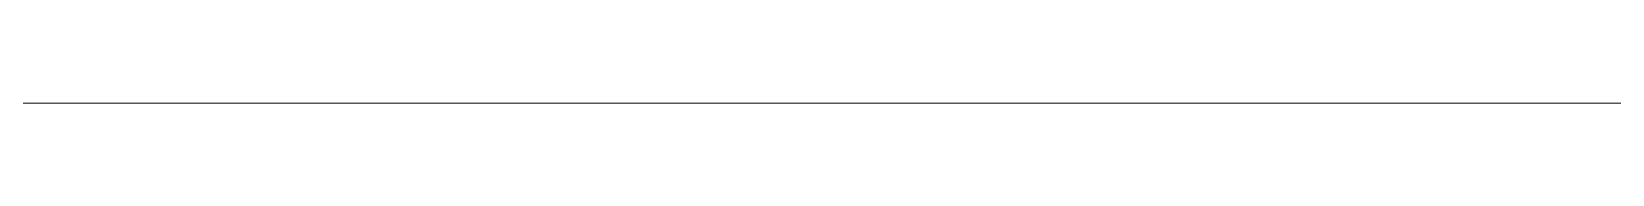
# Model space of a CAD drawing. Header units: millimetres. Extents: x -2143172 to 5255, y -610845 to 279739.
# Drawn here: x -1102854.22945 to -1102854.19478, y -574892.73691 to -574892.73691 of the extents above; entities that cross this region are included whole.
import ezdxf

# ---------------------------------------------------------------- set-up
doc = ezdxf.new("R2010")
doc.units = ezdxf.units.MM
doc.header["$LTSCALE"] = 30
doc.layers.add('LOADING', color=163, linetype='Continuous', lineweight=5)
doc.layers.add('TME-NON MEDICAL FURNITURE', color=242, linetype='Continuous')

# ---------------------------------------------------------------- blocks, each defined once
blk = doc.blocks.new('GF21008-P')
at = {"layer": 'LOADING'}
for p, q in [((-0.770878612, 0), (0.790621645, 0)), ((0.721657538, 0), (0.721657538, 0)), ((0.721657538, 0), (0.721657538, 0)), ((0.721657538, 0), (0.721657538, 0)), ((0.721657538, 0), (0.721657538, 0)), ((0.721657538, 0), (0.721657538, 0)), ((0.721657538, 0), (0.721657538, 0)), ((0.721657538, 0), (0.721657538, 0)), ((0.721657538, 0), (0.721657538, 0)), ((0.721657538, 0), (0.721657538, 0)), ((0.721657538, 0), (0.721657538, 0)), ((0.721657538, 0), (0.721657538, 0)), ((0.721657538, 0), (0.721657538, 0)), ((0.721657538, 0), (0.721657538, 0)), ((0.721657538, 0), (0.721657538, 0)), ((0.721657538, 0), (0.721657538, 0)), ((0.721657538, 0), (0.721657538, 0)), ((0.721657538, 0), (0.721657538, 0)), ((0.721657538, 0), (0.721657538, 0)), ((0.721657538, 0), (0.721657538, 0)), ((0.721657538, 0), (0.721657538, 0)), ((0.721657538, 0), (0.721657538, 0)), ((0.721657538, 0), (0.721657538, 0)), ((0.721657538, 0), (0.721657538, 0)), ((0.721657538, 0), (0.721657538, 0)), ((0.721657538, 0), (0.721657538, 0)), ((0.721657538, 0), (0.721657538, 0)), ((0.721657538, 0), (0.721657538, 0)), ((0.721657538, 0), (0.721657538, 0)), ((0.721657538, 0), (0.721657538, 0)), ((0.721657538, 0), (0.721657538, 0)), ((0.721657538, 0), (0.721657538, 0)), ((0.721657538, 0), (0.721657538, 0)), ((0.721657538, 0), (0.721657538, 0)), ((0.721657538, 0), (0.721657538, 0)), ((0.721657538, 0), (0.721657538, 0)), ((0.721657538, 0), (0.721657538, 0)), ((0.721657538, 0), (0.721657538, 0)), ((0.721657538, 0), (0.721657538, 0)), ((0.721657538, 0), (0.721657538, 0)), ((0.721657538, 0), (0.721657538, 0)), ((0.721657538, 0), (0.721657538, 0)), ((0.721657538, 0), (0.721657538, 0)), ((0.721657538, 0), (0.721657538, 0)), ((0.721657538, 0), (0.721657538, 0)), ((0.721657538, 0), (0.721657538, 0)), ((0.721657538, 0), (0.721657538, 0)), ((0.721657538, 0), (0.721657538, 0)), ((0.721657538, 0), (0.721657538, 0)), ((0.721657538, 0), (0.721657538, 0)), ((0.721657538, 0), (0.721657538, 0)), ((0.721657538, 0), (0.721657538, 0)), ((0.721657538, 0), (0.721657538, 0)), ((0.721657538, 0), (0.721657538, 0)), ((0.721657538, 0), (0.721657538, 0)), ((0.721657538, 0), (0.721657538, 0)), ((0.721657538, 0), (0.721657538, 0)), ((0.721657538, 0), (0.721657538, 0)), ((0.721657538, 0), (0.721657538, 0)), ((0.721657538, 0), (0.721657538, 0)), ((0.721657538, 0), (0.721657538, 0)), ((0.721657538, 0), (0.721657538, 0)), ((0.721657538, 0), (0.721657538, 0)), ((0.721657538, 0), (0.721657538, 0)), ((0.721657538, 0), (0.721657538, 0)), ((0.721657538, 0), (0.721657538, 0)), ((0.721657538, 0), (0.721657538, 0)), ((0.721657538, 0), (0.721657538, 0)), ((0.721657538, 0), (0.721657538, 0)), ((0.721657538, 0), (0.721657538, 0)), ((0.721657538, 0), (0.721657538, 0)), ((0.721657538, 0), (0.721657538, 0)), ((0.721657538, 0), (0.721657538, 0)), ((0.721657538, 0), (0.721657538, 0)), ((0.721657538, 0), (0.721657538, 0)), ((0.721657538, 0), (0.721657538, 0)), ((0.721657538, 0), (0.721657538, 0)), ((0.721657538, 0), (0.721657538, 0)), ((0.721657538, 0), (0.721657538, 0)), ((0.721657538, 0), (0.721657538, 0)), ((0.721657538, 0), (0.721657538, 0)), ((0.721657538, 0), (0.721657538, 0)), ((0.721657538, 0), (0.721657538, 0)), ((0.721657538, 0), (0.721657538, 0)), ((0.721657538, 0), (0.721657538, 0)), ((0.721657538, 0), (0.721657538, 0)), ((0.721657538, 0), (0.721657538, 0)), ((0.721657538, 0), (0.721657538, 0)), ((0.721657538, 0), (0.721657538, 0)), ((0.721657538, 0), (0.721657538, 0)), ((0.721657538, 0), (0.721657538, 0)), ((0.721657538, 0), (0.721657538, 0)), ((0.721657538, 0), (0.721657538, 0)), ((0.721657538, 0), (0.721657538, 0)), ((0.721657538, 0), (0.721657538, 0)), ((0.721657538, 0), (0.721657538, 0)), ((0.721657538, 0), (0.721657538, 0)), ((0.721657538, 0), (0.721657538, 0)), ((0.721657538, 0), (0.721657538, 0)), ((0.721657538, 0), (0.721657538, 0)), ((0.721657538, 0), (0.721657538, 0)), ((0.721657538, 0), (0.721657538, 0)), ((0.721657538, 0), (0.721657538, 0)), ((0.721657538, 0), (0.721657538, 0)), ((0.721657538, 0), (0.721657538, 0)), ((0.721657538, 0), (0.721657538, 0)), ((0.721657538, 0), (0.721657538, 0)), ((0.721657538, 0), (0.721657538, 0)), ((0.721657538, 0), (0.721657538, 0)), ((0.721657538, 0), (0.721657538, 0)), ((0.721657538, 0), (0.721657538, 0)), ((0.721657538, 0), (0.721657538, 0)), ((0.721657538, 0), (0.721657538, 0)), ((0.721657538, 0), (0.721657538, 0)), ((0.721657538, 0), (0.721657538, 0)), ((0.721657538, 0), (0.721657538, 0)), ((0.721657538, 0), (0.721657538, 0)), ((0.721657538, 0), (0.721657538, 0)), ((0.721657538, 0), (0.721657538, 0)), ((0.721657538, 0), (0.721657538, 0)), ((0.721657538, 0), (0.721657538, 0)), ((0.721657538, 0), (0.721657538, 0)), ((0.721657538, 0), (0.721657538, 0)), ((0.721657538, 0), (0.721657538, 0)), ((0.721657538, 0), (0.721657538, 0)), ((0.721657538, 0), (0.721657538, 0)), ((0.721657538, 0), (0.721657538, 0)), ((0.721657538, 0), (0.721657538, 0)), ((0.721657538, 0), (0.721657538, 0)), ((0.721657538, 0), (0.721657538, 0)), ((0.721657538, 0), (0.721657538, 0)), ((0.721657538, 0), (0.721657538, 0)), ((0.721657538, 0), (0.721657538, 0)), ((0.721657538, 0), (0.721657538, 0)), ((0.721657538, 0), (0.721657538, 0)), ((0.721657538, 0), (0.721657538, 0)), ((0.721657538, 0), (0.721657538, 0)), ((0.721657538, 0), (0.721657538, 0)), ((0.721657538, 0), (0.721657538, 0)), ((0.721657538, 0), (0.721657538, 0)), ((0.721657538, 0), (0.721657538, 0)), ((0.721657538, 0), (0.721657538, 0)), ((0.721657538, 0), (0.721657538, 0)), ((0.721657538, 0), (0.721657538, 0)), ((0.721657538, 0), (0.721657538, 0)), ((0.721657538, 0), (0.721657538, 0)), ((0.721657538, 0), (0.721657538, 0)), ((0.721657538, 0), (0.721657538, 0)), ((0.721657538, 0), (0.721657538, 0)), ((0.721657538, 0), (0.721657538, 0)), ((0.721657538, 0), (0.721657538, 0)), ((0.721657538, 0), (0.721657538, 0)), ((0.721657538, 0), (0.721657538, 0)), ((0.721657538, 0), (0.721657538, 0)), ((0.721657538, 0), (0.721657538, 0)), ((0.721657538, 0), (0.721657538, 0)), ((0.721657538, 0), (0.721657538, 0)), ((0.721657538, 0), (0.721657538, 0)), ((0.721657538, 0), (0.721657538, 0)), ((0.721657538, 0), (0.721657538, 0)), ((0.721657538, 0), (0.721657538, 0)), ((0.721657538, 0), (0.721657538, 0)), ((0.721657538, 0), (0.721657538, 0)), ((0.721657538, 0), (0.721657538, 0)), ((0.721657538, 0), (0.721657538, 0)), ((0.721657538, 0), (0.721657538, 0)), ((0.721657538, 0), (0.721657538, 0)), ((0.721657538, 0), (0.721657538, 0)), ((0.721657538, 0), (0.721657538, 0)), ((0.721657538, 0), (0.721657538, 0)), ((0.721657538, 0), (0.721657538, 0)), ((0.721657538, 0), (0.721657538, 0)), ((0.721657538, 0), (0.721657538, 0)), ((0.721657538, 0), (0.721657538, 0)), ((0.721657538, 0), (0.721657538, 0)), ((0.721657538, 0), (0.721657538, 0)), ((0.721657538, 0), (0.721657538, 0)), ((0.721657538, 0), (0.721657538, 0)), ((0.721657538, 0), (0.721657538, 0)), ((0.721657538, 0), (0.721657538, 0)), ((0.721657538, 0), (0.721657538, 0)), ((0.721657538, 0), (0.721657538, 0)), ((0.721657538, 0), (0.721657538, 0)), ((0.721657538, 0), (0.721657538, 0)), ((0.721657538, 0), (0.721657538, 0)), ((0.721657538, 0), (0.721657538, 0)), ((0.721657538, 0), (0.721657538, 0)), ((0.721657538, 0), (0.721657538, 0)), ((0.721657538, 0), (0.721657538, 0)), ((0.721657538, 0), (0.721657538, 0)), ((0.721657538, 0), (0.721657538, 0)), ((0.721657538, 0), (0.721657538, 0)), ((0.721657538, 0), (0.721657538, 0)), ((0.721657538, 0), (0.721657538, 0)), ((0.721657538, 0), (0.721657538, 0)), ((0.721657538, 0), (0.721657538, 0)), ((0.721657538, 0), (0.721657538, 0)), ((0.721657538, 0), (0.721657538, 0)), ((0.721657538, 0), (0.721657538, 0)), ((0.721657538, 0), (0.721657538, 0)), ((0.721657538, 0), (0.721657538, 0)), ((0.721657538, 0), (0.721657538, 0)), ((0.721657538, 0), (0.721657538, 0)), ((0.721657538, 0), (0.721657538, 0)), ((0.721657538, 0), (0.721657538, 0)), ((0.721657538, 0), (0.721657538, 0)), ((0.721657538, 0), (0.721657538, 0)), ((0.721657538, 0), (0.721657538, 0)), ((0.721657538, 0), (0.721657538, 0)), ((0.721657538, 0), (0.721657538, 0)), ((0.721657538, 0), (0.721657538, 0)), ((0.721657538, 0), (0.721657538, 0)), ((0.721657538, 0), (0.721657538, 0)), ((0.721657538, 0), (0.721657538, 0)), ((0.721657538, 0), (0.721657538, 0)), ((0.721657538, 0), (0.721657538, 0)), ((0.721657538, 0), (0.721657538, 0)), ((0.721657538, 0), (0.721657538, 0)), ((0.721657538, 0), (0.721657538, 0)), ((0.721657538, 0), (0.721657538, 0)), ((0.721657538, 0), (0.721657538, 0)), ((0.721657538, 0), (0.721657538, 0)), ((0.721657538, 0), (0.721657538, 0)), ((0.721657538, 0), (0.721657538, 0)), ((0.721657538, 0), (0.721657538, 0)), ((0.721657538, 0), (0.721657538, 0)), ((0.721657538, 0), (0.721657538, 0)), ((0.721657538, 0), (0.721657538, 0)), ((0.721657538, 0), (0.721657538, 0)), ((0.721657538, 0), (0.721657538, 0)), ((0.721657538, 0), (0.721657538, 0)), ((0.721657538, 0), (0.721657538, 0)), ((0.721657538, 0), (0.721657538, 0)), ((0.721657538, 0), (0.721657538, 0)), ((0.721657538, 0), (0.721657538, 0)), ((0.721657538, 0), (0.721657538, 0)), ((0.721657538, 0), (0.721657538, 0)), ((0.721657538, 0), (0.721657538, 0)), ((0.721657538, 0), (0.721657538, 0)), ((0.721657538, 0), (0.721657538, 0)), ((0.721657538, 0), (0.721657538, 0)), ((0.721657538, 0), (0.721657538, 0)), ((0.721657538, 0), (0.721657538, 0)), ((0.721657538, 0), (0.721657538, 0)), ((0.721657538, 0), (0.721657538, 0)), ((0.721657538, 0), (0.721657538, 0)), ((0.721657538, 0), (0.721657538, 0)), ((0.721657538, 0), (0.721657538, 0)), ((0.721657538, 0), (0.721657538, 0)), ((0.721657538, 0), (0.721657538, 0)), ((0.721657538, 0), (0.721657538, 0)), ((0.721657538, 0), (0.721657538, 0)), ((0.721657538, 0), (0.721657538, 0)), ((0.721657538, 0), (0.721657538, 0)), ((0.721657538, 0), (0.721657538, 0)), ((0.721657538, 0), (0.721657538, 0)), ((0.721657538, 0), (0.721657538, 0)), ((0.721657538, 0), (0.721657538, 0)), ((0.721657538, 0), (0.721657538, 0)), ((0.721657538, 0), (0.721657538, 0)), ((0.721657538, 0), (0.721657538, 0)), ((0.721657538, 0), (0.721657538, 0)), ((0.721657538, 0), (0.721657538, 0)), ((0.721657538, 0), (0.721657538, 0)), ((0.721657538, 0), (0.721657538, 0)), ((0.721657538, 0), (0.721657538, 0)), ((0.721657538, 0), (0.721657538, 0)), ((0.721657538, 0), (0.721657538, 0)), ((0.721657538, 0), (0.721657538, 0)), ((0.721657538, 0), (0.721657538, 0)), ((0.721657538, 0), (0.721657538, 0)), ((0.721657538, 0), (0.721657538, 0)), ((0.721657538, 0), (0.721657538, 0)), ((0.721657538, 0), (0.721657538, 0)), ((0.721657538, 0), (0.721657538, 0)), ((0.721657538, 0), (0.721657538, 0)), ((0.721657538, 0), (0.721657538, 0)), ((0.721657538, 0), (0.721657538, 0)), ((0.721657538, 0), (0.721657538, 0)), ((0.721657538, 0), (0.721657538, 0)), ((0.721657538, 0), (0.721657538, 0)), ((0.721657538, 0), (0.721657538, 0)), ((0.721657538, 0), (0.721657538, 0)), ((0.721657538, 0), (0.721657538, 0)), ((0.721657538, 0), (0.721657538, 0)), ((0.721657538, 0), (0.721657538, 0)), ((0.721657538, 0), (0.721657538, 0)), ((0.721657538, 0), (0.721657538, 0)), ((0.721657538, 0), (0.721657538, 0)), ((0.721657538, 0), (0.721657538, 0)), ((0.721657538, 0), (0.721657538, 0)), ((0.721657538, 0), (0.721657538, 0)), ((0.721657538, 0), (0.721657538, 0)), ((0.721657538, 0), (0.721657538, 0)), ((0.721657538, 0), (0.721657538, 0)), ((0.721657538, 0), (0.721657538, 0)), ((0.721657538, 0), (0.721657538, 0)), ((0.721657538, 0), (0.721657538, 0)), ((0.721657538, 0), (0.721657538, 0)), ((0.721657538, 0), (0.721657538, 0)), ((0.721657538, 0), (0.721657538, 0)), ((0.721657538, 0), (0.721657538, 0)), ((0.721657538, 0), (0.721657538, 0)), ((0.721657538, 0), (0.721657538, 0)), ((0.721657538, 0), (0.721657538, 0)), ((0.721657538, 0), (0.721657538, 0)), ((0.721657538, 0), (0.721657538, 0)), ((0.721657538, 0), (0.721657538, 0)), ((0.721657538, 0), (0.721657538, 0)), ((0.721657538, 0), (0.721657538, 0)), ((0.721657538, 0), (0.721657538, 0)), ((0.721657538, 0), (0.721657538, 0)), ((0.721657538, 0), (0.721657538, 0)), ((0.721657538, 0), (0.721657538, 0)), ((0.721657538, 0), (0.721657538, 0)), ((0.721657538, 0), (0.721657538, 0)), ((0.721657538, 0), (0.721657538, 0)), ((0.721657538, 0), (0.721657538, 0)), ((0.721657538, 0), (0.721657538, 0)), ((0.721657538, 0), (0.721657538, 0)), ((0.721657538, 0), (0.721657538, 0)), ((0.721657538, 0), (0.721657538, 0)), ((0.721657538, 0), (0.721657538, 0)), ((0.721657538, 0), (0.721657538, 0)), ((0.721657538, 0), (0.721657538, 0)), ((0.721657538, 0), (0.721657538, 0)), ((0.721657538, 0), (0.721657538, 0)), ((0.721657538, 0), (0.721657538, 0)), ((0.721657538, 0), (0.721657538, 0)), ((0.721657538, 0), (0.721657538, 0)), ((0.721657538, 0), (0.721657538, 0)), ((0.721657538, 0), (0.721657538, 0)), ((0.721657538, 0), (0.721657538, 0)), ((0.721657538, 0), (0.721657538, 0)), ((0.721657538, 0), (0.721657538, 0)), ((0.721657538, 0), (0.721657538, 0)), ((0.721657538, 0), (0.721657538, 0)), ((0.721657538, 0), (0.721657538, 0)), ((0.721657538, 0), (0.721657538, 0)), ((0.721657538, 0), (0.721657538, 0)), ((0.721657538, 0), (0.721657538, 0)), ((0.721657538, 0), (0.721657538, 0)), ((0.721657538, 0), (0.721657538, 0)), ((0.721657538, 0), (0.721657538, 0)), ((0.721657538, 0), (0.721657538, 0)), ((0.721657538, 0), (0.721657538, 0)), ((0.721657538, 0), (0.721657538, 0)), ((0.721657538, 0), (0.721657538, 0)), ((0.721657538, 0), (0.721657538, 0)), ((0.721657538, 0), (0.721657538, 0)), ((0.721657538, 0), (0.721657538, 0)), ((0.721657538, 0), (0.721657538, 0)), ((0.721657538, 0), (0.721657538, 0)), ((0.721657538, 0), (0.721657538, 0)), ((0.721657538, 0), (0.721657538, 0)), ((0.721657538, 0), (0.721657538, 0)), ((0.721657538, 0), (0.721657538, 0)), ((0.721657538, 0), (0.721657538, 0)), ((0.721657538, 0), (0.721657538, 0)), ((0.721657538, 0), (0.721657538, 0)), ((0.721657538, 0), (0.721657538, 0)), ((0.721657538, 0), (0.721657538, 0)), ((0.721657538, 0), (0.721657538, 0)), ((0.721657538, 0), (0.721657538, 0)), ((0.721657538, 0), (0.721657538, 0)), ((0.721657538, 0), (0.721657538, 0)), ((0.721657538, 0), (0.721657538, 0)), ((0.721657538, 0), (0.721657538, 0)), ((0.721657538, 0), (0.721657538, 0)), ((0.721657538, 0), (0.721657538, 0)), ((0.721657538, 0), (0.721657538, 0)), ((0.721657538, 0), (0.721657538, 0)), ((0.721657538, 0), (0.721657538, 0)), ((0.721657538, 0), (0.721657538, 0)), ((0.721657538, 0), (0.721657538, 0)), ((0.721657538, 0), (0.721657538, 0)), ((0.721657538, 0), (0.721657538, 0)), ((0.721657538, 0), (0.721657538, 0)), ((0.721657538, 0), (0.721657538, 0)), ((0.721657538, 0), (0.721657538, 0)), ((0.721657538, 0), (0.721657538, 0)), ((0.721657538, 0), (0.721657538, 0)), ((0.721657538, 0), (0.721657538, 0)), ((0.721657538, 0), (0.721657538, 0)), ((0.721657538, 0), (0.721657538, 0)), ((0.721657538, 0), (0.721657538, 0)), ((0.721657538, 0), (0.721657538, 0)), ((0.721657538, 0), (0.721657538, 0)), ((0.721657538, 0), (0.721657538, 0)), ((0.721657538, 0), (0.721657538, 0)), ((0.721657538, 0), (0.721657538, 0)), ((0.721657538, 0), (0.721657538, 0)), ((0.721657538, 0), (0.721657538, 0)), ((0.721657538, 0), (0.721657538, 0)), ((0.721657538, 0), (0.721657538, 0)), ((0.721657538, 0), (0.721657538, 0)), ((0.721657538, 0), (0.721657538, 0)), ((0.721657538, 0), (0.721657538, 0)), ((0.721657538, 0), (0.721657538, 0)), ((0.721657538, 0), (0.721657538, 0)), ((0.721657538, 0), (0.721657538, 0)), ((0.721657538, 0), (0.721657538, 0)), ((0.721657538, 0), (0.721657538, 0)), ((0.721657538, 0), (0.721657538, 0)), ((0.721657538, 0), (0.721657538, 0)), ((0.721657538, 0), (0.721657538, 0)), ((0.721657538, 0), (0.721657538, 0)), ((0.721657538, 0), (0.721657538, 0)), ((0.721657538, 0), (0.721657538, 0)), ((0.721657538, 0), (0.721657538, 0)), ((0.721657538, 0), (0.721657538, 0)), ((0.721657538, 0), (0.721657538, 0)), ((0.721657538, 0), (0.721657538, 0)), ((0.721657538, 0), (0.721657538, 0)), ((0.721657538, 0), (0.721657538, 0)), ((0.721657538, 0), (0.721657538, 0)), ((0.721657538, 0), (0.721657538, 0)), ((0.721657538, 0), (0.721657538, 0)), ((0.721657538, 0), (0.721657538, 0)), ((0.721657538, 0), (0.721657538, 0)), ((0.721657538, 0), (0.721657538, 0)), ((0.721657538, 0), (0.721657538, 0)), ((0.721657538, 0), (0.721657538, 0)), ((0.721657538, 0), (0.721657538, 0)), ((0.721657538, 0), (0.721657538, 0)), ((0.721657538, 0), (0.721657538, 0)), ((0.721657538, 0), (0.721657538, 0)), ((0.721657538, 0), (0.721657538, 0)), ((0.721657538, 0), (0.721657538, 0)), ((0.721657538, 0), (0.721657538, 0)), ((0.721657538, 0), (0.721657538, 0)), ((0.721657538, 0), (0.721657538, 0)), ((0.721657538, 0), (0.721657538, 0)), ((0.721657538, 0), (0.721657538, 0)), ((0.721657538, 0), (0.721657538, 0)), ((0.721657538, 0), (0.721657538, 0)), ((0.721657538, 0), (0.721657538, 0)), ((0.721657538, 0), (0.721657538, 0)), ((0.721657538, 0), (0.721657538, 0)), ((0.721657538, 0), (0.721657538, 0)), ((0.721657538, 0), (0.721657538, 0)), ((0.721657538, 0), (0.721657538, 0)), ((0.721657538, 0), (0.721657538, 0)), ((0.721657538, 0), (0.721657538, 0)), ((0.721657538, 0), (0.721657538, 0)), ((0.721657538, 0), (0.721657538, 0)), ((0.721657538, 0), (0.721657538, 0)), ((0.721657538, 0), (0.721657538, 0)), ((0.721657538, 0), (0.721657538, 0)), ((0.721657538, 0), (0.721657538, 0)), ((0.721657538, 0), (0.721657538, 0)), ((0.721657538, 0), (0.721657538, 0)), ((0.721657538, 0), (0.721657538, 0)), ((0.721657538, 0), (0.721657538, 0)), ((0.721657538, 0), (0.721657538, 0)), ((0.721657538, 0), (0.721657538, 0)), ((0.721657538, 0), (0.721657538, 0)), ((0.721657538, 0), (0.721657538, 0)), ((0.721657538, 0), (0.721657538, 0)), ((0.721657538, 0), (0.721657538, 0)), ((0.721657538, 0), (0.721657538, 0)), ((0.721657538, 0), (0.721657538, 0)), ((0.721657538, 0), (0.721657538, 0)), ((0.721657538, 0), (0.721657538, 0)), ((0.721657538, 0), (0.721657538, 0)), ((0.721657538, 0), (0.721657538, 0)), ((0.721657538, 0), (0.721657538, 0)), ((0.721657538, 0), (0.721657538, 0)), ((0.721657538, 0), (0.721657538, 0)), ((0.721657538, 0), (0.721657538, 0)), ((0.721657538, 0), (0.721657538, 0)), ((0.721657538, 0), (0.721657538, 0)), ((0.721657538, 0), (0.721657538, 0)), ((0.721657538, 0), (0.721657538, 0)), ((0.721657538, 0), (0.721657538, 0)), ((0.721657538, 0), (0.721657538, 0)), ((0.721657538, 0), (0.721657538, 0)), ((0.721657538, 0), (0.721657538, 0)), ((0.721657538, 0), (0.721657538, 0)), ((0.721657538, 0), (0.721657538, 0)), ((0.721657538, 0), (0.721657538, 0)), ((0.721657538, 0), (0.721657538, 0)), ((0.721657538, 0), (0.721657538, 0)), ((0.721657538, 0), (0.721657538, 0)), ((0.721657538, 0), (0.721657538, 0)), ((0.721657538, 0), (0.721657538, 0)), ((0.721657538, 0), (0.721657538, 0)), ((0.721657538, 0), (0.721657538, 0)), ((0.721657538, 0), (0.721657538, 0)), ((0.721657538, 0), (0.721657538, 0)), ((0.721657538, 0), (0.721657538, 0)), ((0.721657538, 0), (0.721657538, 0)), ((0.721657538, 0), (0.721657538, 0)), ((0.721657538, 0), (0.721657538, 0)), ((0.721657538, 0), (0.721657538, 0)), ((0.721657538, 0), (0.721657538, 0)), ((0.721657538, 0), (0.721657538, 0)), ((0.721657538, 0), (0.721657538, 0)), ((0.721657538, 0), (0.721657538, 0)), ((0.721657538, 0), (0.721657538, 0)), ((0.721657538, 0), (0.721657538, 0)), ((0.721657538, 0), (0.721657538, 0)), ((0.721657538, 0), (0.721657538, 0)), ((0.721657538, 0), (0.721657538, 0)), ((0.721657538, 0), (0.721657538, 0)), ((0.721657538, 0), (0.721657538, 0)), ((0.721657538, 0), (0.721657538, 0)), ((0.721657538, 0), (0.721657538, 0)), ((0.721657538, 0), (0.721657538, 0)), ((0.721657538, 0), (0.721657538, 0)), ((0.721657538, 0), (0.721657538, 0)), ((0.721657538, 0), (0.721657538, 0)), ((0.721657538, 0), (0.721657538, 0)), ((0.721657538, 0), (0.721657538, 0)), ((0.721657538, 0), (0.721657538, 0)), ((0.721657538, 0), (0.721657538, 0)), ((0.721657538, 0), (0.721657538, 0)), ((0.721657538, 0), (0.721657538, 0)), ((0.721657538, 0), (0.721657538, 0)), ((0.721657538, 0), (0.721657538, 0)), ((0.721657538, 0), (0.721657538, 0)), ((0.721657538, 0), (0.721657538, 0)), ((0.721657538, 0), (0.721657538, 0)), ((0.721657538, 0), (0.721657538, 0)), ((0.721657538, 0), (0.721657538, 0)), ((0.721657538, 0), (0.721657538, 0)), ((0.721657538, 0), (0.721657538, 0)), ((0.721657538, 0), (0.721657538, 0)), ((0.721657538, 0), (0.721657538, 0)), ((0.721657538, 0), (0.721657538, 0)), ((0.721657538, 0), (0.721657538, 0)), ((0.721657538, 0), (0.721657538, 0)), ((0.721657538, 0), (0.721657538, 0)), ((0.721657538, 0), (0.721657538, 0)), ((0.721657538, 0), (0.721657538, 0)), ((0.721657538, 0), (0.721657538, 0)), ((0.721657538, 0), (0.721657538, 0)), ((0.721657538, 0), (0.721657538, 0)), ((0.721657538, 0), (0.721657538, 0)), ((0.721657538, 0), (0.721657538, 0)), ((0.721657538, 0), (0.721657538, 0)), ((0.721657538, 0), (0.721657538, 0)), ((0.721657538, 0), (0.721657538, 0)), ((0.721657538, 0), (0.721657538, 0)), ((0.721657538, 0), (0.721657538, 0)), ((0.721657538, 0), (0.721657538, 0)), ((0.721657538, 0), (0.721657538, 0)), ((0.721657538, 0), (0.721657538, 0)), ((0.721657538, 0), (0.721657538, 0)), ((0.721657538, 0), (0.721657538, 0)), ((0.721657538, 0), (0.721657538, 0)), ((0.721657538, 0), (0.721657538, 0)), ((0.721657538, 0), (0.721657538, 0)), ((0.721657538, 0), (0.721657538, 0)), ((0.721657538, 0), (0.721657538, 0)), ((0.721657538, 0), (0.721657538, 0)), ((0.721657538, 0), (0.721657538, 0)), ((0.721657538, 0), (0.721657538, 0)), ((0.721657538, 0), (0.721657538, 0)), ((0.721657538, 0), (0.721657538, 0)), ((0.721657538, 0), (0.721657538, 0)), ((0.721657538, 0), (0.721657538, 0)), ((0.721657538, 0), (0.721657538, 0)), ((0.721657538, 0), (0.721657538, 0)), ((0.721657538, 0), (0.721657538, 0)), ((0.721657538, 0), (0.721657538, 0)), ((0.721657538, 0), (0.721657538, 0)), ((0.721657538, 0), (0.721657538, 0)), ((0.721657538, 0), (0.721657538, 0)), ((0.721657538, 0), (0.721657538, 0)), ((0.721657538, 0), (0.721657538, 0)), ((0.721657538, 0), (0.721657538, 0)), ((0.721657538, 0), (0.721657538, 0)), ((0.721657538, 0), (0.721657538, 0)), ((0.721657538, 0), (0.721657538, 0)), ((0.721657538, 0), (0.721657538, 0)), ((0.721657538, 0), (0.721657538, 0)), ((0.721657538, 0), (0.721657538, 0)), ((0.721657538, 0), (0.721657538, 0)), ((0.721657538, 0), (0.721657538, 0)), ((0.721657538, 0), (0.721657538, 0)), ((0.721657538, 0), (0.721657538, 0)), ((0.721657538, 0), (0.721657538, 0)), ((0.721657538, 0), (0.721657538, 0)), ((0.721657538, 0), (0.721657538, 0)), ((0.721657538, 0), (0.721657538, 0)), ((0.721657538, 0), (0.721657538, 0)), ((0.721657538, 0), (0.721657538, 0)), ((0.721657538, 0), (0.721657538, 0)), ((0.721657538, 0), (0.721657538, 0)), ((0.721657538, 0), (0.721657538, 0)), ((0.721657538, 0), (0.721657538, 0)), ((0.721657538, 0), (0.721657538, 0)), ((0.721657538, 0), (0.721657538, 0)), ((0.721657538, 0), (0.721657538, 0)), ((0.721657538, 0), (0.721657538, 0)), ((0.721657538, 0), (0.721657538, 0)), ((0.721657538, 0), (0.721657538, 0)), ((0.721657538, 0), (0.721657538, 0)), ((0.721657538, 0), (0.721657538, 0)), ((0.721657538, 0), (0.721657538, 0)), ((0.721657538, 0), (0.721657538, 0)), ((0.721657538, 0), (0.721657538, 0)), ((0.721657538, 0), (0.721657538, 0)), ((0.721657538, 0), (0.721657538, 0)), ((0.721657538, 0), (0.721657538, 0)), ((0.721657538, 0), (0.721657538, 0)), ((0.721657538, 0), (0.721657538, 0)), ((0.721657538, 0), (0.721657538, 0)), ((0.721657538, 0), (0.721657538, 0)), ((0.721657538, 0), (0.721657538, 0)), ((0.721657538, 0), (0.721657538, 0)), ((0.721657538, 0), (0.721657538, 0)), ((0.721657538, 0), (0.721657538, 0)), ((0.721657538, 0), (0.721657538, 0)), ((0.721657538, 0), (0.721657538, 0)), ((0.721657538, 0), (0.721657538, 0)), ((0.721657538, 0), (0.721657538, 0)), ((0.721657538, 0), (0.721657538, 0)), ((0.721657538, 0), (0.721657538, 0)), ((0.721657538, 0), (0.721657538, 0)), ((0.721657538, 0), (0.721657538, 0)), ((0.721657538, 0), (0.721657538, 0)), ((0.721657538, 0), (0.721657538, 0)), ((0.721657538, 0), (0.721657538, 0)), ((0.721657538, 0), (0.721657538, 0)), ((0.721657538, 0), (0.721657538, 0)), ((0.721657538, 0), (0.721657538, 0)), ((0.721657538, 0), (0.721657538, 0)), ((0.721657538, 0), (0.721657538, 0)), ((0.721657538, 0), (0.721657538, 0)), ((0.721657538, 0), (0.721657538, 0)), ((0.721657538, 0), (0.721657538, 0)), ((0.721657538, 0), (0.721657538, 0)), ((0.721657538, 0), (0.721657538, 0)), ((0.721657538, 0), (0.721657538, 0)), ((0.721657538, 0), (0.721657538, 0)), ((0.721657538, 0), (0.721657538, 0)), ((0.721657538, 0), (0.721657538, 0)), ((0.721657538, 0), (0.721657538, 0)), ((0.721657538, 0), (0.721657538, 0)), ((0.721657538, 0), (0.721657538, 0)), ((0.721657538, 0), (0.721657538, 0)), ((0.721657538, 0), (0.721657538, 0)), ((0.721657538, 0), (0.721657538, 0)), ((0.721657538, 0), (0.721657538, 0)), ((0.721657538, 0), (0.721657538, 0)), ((0.721657538, 0), (0.721657538, 0)), ((0.721657538, 0), (0.721657538, 0)), ((0.721657538, 0), (0.721657538, 0)), ((0.721657538, 0), (0.721657538, 0)), ((0.721657538, 0), (0.721657538, 0)), ((0.721657538, 0), (0.721657538, 0)), ((0.721657538, 0), (0.721657538, 0)), ((0.721657538, 0), (0.721657538, 0)), ((0.721657538, 0), (0.721657538, 0)), ((0.721657538, 0), (0.721657538, 0)), ((0.721657538, 0), (0.721657538, 0)), ((0.721657538, 0), (0.721657538, 0)), ((0.721657538, 0), (0.721657538, 0)), ((0.721657538, 0), (0.721657538, 0)), ((0.721657538, 0), (0.721657538, 0)), ((0.721657538, 0), (0.721657538, 0)), ((0.721657538, 0), (0.721657538, 0)), ((0.721657538, 0), (0.721657538, 0)), ((0.721657538, 0), (0.721657538, 0)), ((0.721657538, 0), (0.721657538, 0)), ((0.721657538, 0), (0.721657538, 0)), ((0.721657538, 0), (0.721657538, 0)), ((0.721657538, 0), (0.721657538, 0)), ((0.721657538, 0), (0.721657538, 0)), ((0.721657538, 0), (0.721657538, 0)), ((0.721657538, 0), (0.721657538, 0)), ((0.721657538, 0), (0.721657538, 0)), ((0.721657538, 0), (0.721657538, 0)), ((0.721657538, 0), (0.721657538, 0)), ((0.721657538, 0), (0.721657538, 0)), ((0.721657538, 0), (0.721657538, 0)), ((0.721657538, 0), (0.721657538, 0)), ((0.721657538, 0), (0.721657538, 0)), ((0.721657538, 0), (0.721657538, 0)), ((0.721657538, 0), (0.721657538, 0)), ((0.721657538, 0), (0.721657538, 0)), ((0.721657538, 0), (0.721657538, 0)), ((0.721657538, 0), (0.721657538, 0)), ((0.721657538, 0), (0.721657538, 0)), ((0.721657538, 0), (0.721657538, 0)), ((0.721657538, 0), (0.721657538, 0)), ((0.721657538, 0), (0.721657538, 0)), ((0.721657538, 0), (0.721657538, 0)), ((0.721657538, 0), (0.721657538, 0)), ((0.721657538, 0), (0.721657538, 0)), ((0.721657538, 0), (0.721657538, 0)), ((0.721657538, 0), (0.721657538, 0)), ((0.721657538, 0), (0.721657538, 0)), ((0.721657538, 0), (0.721657538, 0)), ((0.721657538, 0), (0.721657538, 0)), ((0.721657538, 0), (0.721657538, 0)), ((0.721657538, 0), (0.721657538, 0)), ((0.721657538, 0), (0.721657538, 0)), ((0.721657538, 0), (0.721657538, 0)), ((0.721657538, 0), (0.721657538, 0)), ((0.721657538, 0), (0.721657538, 0)), ((0.721657538, 0), (0.721657538, 0)), ((0.721657538, 0), (0.721657538, 0)), ((0.721657538, 0), (0.721657538, 0)), ((0.721657538, 0), (0.721657538, 0)), ((0.721657538, 0), (0.721657538, 0)), ((0.721657538, 0), (0.721657538, 0)), ((0.721657538, 0), (0.721657538, 0)), ((0.721657538, 0), (0.721657538, 0)), ((0.721657538, 0), (0.721657538, 0)), ((0.721657538, 0), (0.721657538, 0)), ((0.721657538, 0), (0.721657538, 0)), ((0.721657538, 0), (0.721657538, 0)), ((0.721657538, 0), (0.721657538, 0)), ((0.721657538, 0), (0.721657538, 0)), ((0.721657538, 0), (0.721657538, 0)), ((0.721657538, 0), (0.721657538, 0)), ((0.721657538, 0), (0.721657538, 0)), ((0.721657538, 0), (0.721657538, 0)), ((0.721657538, 0), (0.721657538, 0)), ((0.721657538, 0), (0.721657538, 0)), ((0.721657538, 0), (0.721657538, 0)), ((0.721657538, 0), (0.721657538, 0)), ((0.721657538, 0), (0.721657538, 0)), ((0.721657538, 0), (0.721657538, 0)), ((0.721657538, 0), (0.721657538, 0)), ((0.721657538, 0), (0.721657538, 0)), ((0.721657538, 0), (0.721657538, 0)), ((0.721657538, 0), (0.721657538, 0)), ((0.721657538, 0), (0.721657538, 0)), ((0.721657538, 0), (0.721657538, 0)), ((0.721657538, 0), (0.721657538, 0)), ((0.721657538, 0), (0.721657538, 0)), ((0.721657538, 0), (0.721657538, 0)), ((0.721657538, 0), (0.721657538, 0)), ((0.721657538, 0), (0.721657538, 0)), ((0.721657538, 0), (0.721657538, 0)), ((0.721657538, 0), (0.721657538, 0)), ((0.721657538, 0), (0.721657538, 0)), ((0.721657538, 0), (0.721657538, 0)), ((0.721657538, 0), (0.721657538, 0)), ((0.721657538, 0), (0.721657538, 0)), ((0.721657538, 0), (0.721657538, 0)), ((0.721657538, 0), (0.721657538, 0)), ((0.721657538, 0), (0.721657538, 0)), ((0.721657538, 0), (0.721657538, 0)), ((0.721657538, 0), (0.721657538, 0)), ((0.721657538, 0), (0.721657538, 0)), ((0.721657538, 0), (0.721657538, 0)), ((0.721657538, 0), (0.721657538, 0)), ((0.721657538, 0), (0.721657538, 0)), ((0.721657538, 0), (0.721657538, 0)), ((0.721657538, 0), (0.721657538, 0)), ((0.721657538, 0), (0.721657538, 0)), ((0.721657538, 0), (0.721657538, 0)), ((0.721657538, 0), (0.721657538, 0)), ((0.721657538, 0), (0.721657538, 0)), ((0.721657538, 0), (0.721657538, 0)), ((0.721657538, 0), (0.721657538, 0)), ((0.721657538, 0), (0.721657538, 0)), ((0.721657538, 0), (0.721657538, 0)), ((0.721657538, 0), (0.721657538, 0)), ((0.721657538, 0), (0.721657538, 0)), ((0.721657538, 0), (0.721657538, 0)), ((0.721657538, 0), (0.721657538, 0)), ((0.721657538, 0), (0.721657538, 0)), ((0.721657538, 0), (0.721657538, 0)), ((0.721657538, 0), (0.721657538, 0)), ((0.721657538, 0), (0.721657538, 0)), ((0.721657538, 0), (0.721657538, 0)), ((0.721657538, 0), (0.721657538, 0)), ((0.721657538, 0), (0.721657538, 0)), ((0.721657538, 0), (0.721657538, 0)), ((0.721657538, 0), (0.721657538, 0)), ((0.721657538, 0), (0.721657538, 0)), ((0.721657538, 0), (0.721657538, 0)), ((0.721657538, 0), (0.721657538, 0)), ((0.721657538, 0), (0.721657538, 0)), ((0.721657538, 0), (0.721657538, 0)), ((0.721657538, 0), (0.721657538, 0)), ((0.721657538, 0), (0.721657538, 0)), ((0.721657538, 0), (0.721657538, 0)), ((0.721657538, 0), (0.721657538, 0)), ((0.721657538, 0), (0.721657538, 0)), ((0.721657538, 0), (0.721657538, 0)), ((0.721657538, 0), (0.721657538, 0)), ((0.721657538, 0), (0.721657538, 0)), ((0.721657538, 0), (0.721657538, 0)), ((0.721657538, 0), (0.721657538, 0)), ((0.721657538, 0), (0.721657538, 0)), ((0.721657538, 0), (0.721657538, 0)), ((0.721657538, 0), (0.721657538, 0)), ((0.721657538, 0), (0.721657538, 0)), ((0.721657538, 0), (0.721657538, 0)), ((0.721657538, 0), (0.721657538, 0)), ((0.721657538, 0), (0.721657538, 0)), ((0.721657538, 0), (0.721657538, 0)), ((0.721657538, 0), (0.721657538, 0)), ((0.721657538, 0), (0.721657538, 0)), ((0.721657538, 0), (0.721657538, 0)), ((0.721657538, 0), (0.721657538, 0)), ((0.721657538, 0), (0.721657538, 0)), ((0.721657538, 0), (0.721657538, 0)), ((0.721657538, 0), (0.721657538, 0)), ((0.721657538, 0), (0.721657538, 0)), ((0.721657538, 0), (0.721657538, 0)), ((0.721657538, 0), (0.721657538, 0)), ((0.721657538, 0), (0.721657538, 0)), ((0.721657538, 0), (0.721657538, 0)), ((0.721657538, 0), (0.721657538, 0)), ((0.721657538, 0), (0.721657538, 0)), ((0.721657538, 0), (0.721657538, 0)), ((0.721657538, 0), (0.721657538, 0)), ((0.721657538, 0), (0.721657538, 0)), ((0.721657538, 0), (0.721657538, 0)), ((0.721657538, 0), (0.721657538, 0)), ((0.721657538, 0), (0.721657538, 0)), ((0.721657538, 0), (0.721657538, 0)), ((0.721657538, 0), (0.721657538, 0)), ((0.721657538, 0), (0.721657538, 0)), ((0.721657538, 0), (0.721657538, 0)), ((0.721657538, 0), (0.721657538, 0)), ((0.721657538, 0), (0.721657538, 0)), ((0.721657538, 0), (0.721657538, 0)), ((0.721657538, 0), (0.721657538, 0)), ((0.721657538, 0), (0.721657538, 0)), ((0.721657538, 0), (0.721657538, 0)), ((0.721657538, 0), (0.721657538, 0)), ((0.721657538, 0), (0.721657538, 0)), ((0.721657538, 0), (0.721657538, 0)), ((0.721657538, 0), (0.721657538, 0)), ((0.721657538, 0), (0.721657538, 0)), ((0.721657538, 0), (0.721657538, 0)), ((0.721657538, 0), (0.721657538, 0)), ((0.721657538, 0), (0.721657538, 0)), ((0.721657538, 0), (0.721657538, 0)), ((0.721657538, 0), (0.721657538, 0)), ((0.721657538, 0), (0.721657538, 0)), ((0.721657538, 0), (0.721657538, 0)), ((0.721657538, 0), (0.721657538, 0)), ((0.721657538, 0), (0.721657538, 0)), ((0.721657538, 0), (0.721657538, 0)), ((0.721657538, 0), (0.721657538, 0)), ((0.721657538, 0), (0.721657538, 0)), ((0.721657538, 0), (0.721657538, 0)), ((0.721657538, 0), (0.721657538, 0)), ((0.721657538, 0), (0.721657538, 0)), ((0.721657538, 0), (0.721657538, 0)), ((0.721657538, 0), (0.721657538, 0)), ((0.721657538, 0), (0.721657538, 0)), ((0.721657538, 0), (0.721657538, 0)), ((0.721657538, 0), (0.721657538, 0)), ((0.721657538, 0), (0.721657538, 0)), ((0.721657538, 0), (0.721657538, 0)), ((0.721657538, 0), (0.721657538, 0)), ((0.721657538, 0), (0.721657538, 0)), ((0.721657538, 0), (0.721657538, 0)), ((0.721657538, 0), (0.721657538, 0)), ((0.721657538, 0), (0.721657538, 0)), ((0.721657538, 0), (0.721657538, 0)), ((0.721657538, 0), (0.721657538, 0)), ((0.721657538, 0), (0.721657538, 0)), ((0.721657538, 0), (0.721657538, 0)), ((0.721657538, 0), (0.721657538, 0)), ((0.721657538, 0), (0.721657538, 0)), ((0.721657538, 0), (0.721657538, 0)), ((0.721657538, 0), (0.721657538, 0)), ((0.721657538, 0), (0.721657538, 0)), ((0.721657538, 0), (0.721657538, 0)), ((0.721657538, 0), (0.721657538, 0)), ((0.721657538, 0), (0.721657538, 0)), ((0.721657538, 0), (0.721657538, 0)), ((0.721657538, 0), (0.721657538, 0)), ((0.721657538, 0), (0.721657538, 0)), ((0.721657538, 0), (0.721657538, 0)), ((0.721657538, 0), (0.721657538, 0)), ((0.721657538, 0), (0.721657538, 0)), ((0.721657538, 0), (0.721657538, 0)), ((0.721657538, 0), (0.721657538, 0)), ((0.721657538, 0), (0.721657538, 0)), ((0.721657538, 0), (0.721657538, 0)), ((0.721657538, 0), (0.721657538, 0)), ((0.721657538, 0), (0.721657538, 0)), ((0.721657538, 0), (0.721657538, 0)), ((0.721657538, 0), (0.721657538, 0)), ((0.721657538, 0), (0.721657538, 0)), ((0.721657538, 0), (0.721657538, 0)), ((0.721657538, 0), (0.721657538, 0)), ((0.721657538, 0), (0.721657538, 0)), ((0.721657538, 0), (0.721657538, 0)), ((0.721657538, 0), (0.721657538, 0)), ((0.721657538, 0), (0.721657538, 0)), ((0.721657538, 0), (0.721657538, 0)), ((0.721657538, 0), (0.721657538, 0)), ((0.721657538, 0), (0.721657538, 0)), ((0.721657538, 0), (0.721657538, 0)), ((0.721657538, 0), (0.721657538, 0)), ((0.721657538, 0), (0.721657538, 0)), ((0.721657538, 0), (0.721657538, 0)), ((0.721657538, 0), (0.721657538, 0)), ((0.721657538, 0), (0.721657538, 0)), ((0.721657538, 0), (0.721657538, 0)), ((0.721657538, 0), (0.721657538, 0)), ((0.721657538, 0), (0.721657538, 0)), ((0.721657538, 0), (0.721657538, 0)), ((0.721657538, 0), (0.721657538, 0)), ((0.721657538, 0), (0.721657538, 0)), ((0.721657538, 0), (0.721657538, 0))]:
    blk.add_line(p, q, dxfattribs=at)
at = {"layer": 'LOADING', "linetype": 'Continuous'}
blk.add_line((0.721657538, 0), (0.721657538, 0), dxfattribs=at)
blk.add_line((0.721657538, 0), (0.721657538, 0), dxfattribs=at)
blk.add_line((0.721657538, 0), (0.721657538, 0), dxfattribs=at)
blk.add_line((0.721657538, 0), (0.721657538, 0), dxfattribs=at)
blk.add_line((0.721657538, 0), (0.721657538, 0), dxfattribs=at)
blk.add_line((0.721657538, 0), (0.721657538, 0), dxfattribs=at)
blk.add_line((0.721657538, 0), (0.721657538, 0), dxfattribs=at)
blk.add_line((0.721657538, 0), (0.721657538, 0), dxfattribs=at)
blk.add_line((0.721657538, 0), (0.721657538, 0), dxfattribs=at)
blk.add_line((0.721657538, 0), (0.721657538, 0), dxfattribs=at)
blk.add_line((0.721657538, 0), (0.721657538, 0), dxfattribs=at)
blk.add_line((0.721657538, 0), (0.721657538, 0), dxfattribs=at)
blk.add_line((0.721657538, 0), (0.721657538, 0), dxfattribs=at)
blk.add_line((0.721657538, 0), (0.721657538, 0), dxfattribs=at)
blk.add_line((0.721657538, 0), (0.721657538, 0), dxfattribs=at)
blk.add_line((0.721657538, 0), (0.721657538, 0), dxfattribs=at)
blk.add_line((0.721657538, 0), (0.721657538, 0), dxfattribs=at)
blk.add_line((0.721657538, 0), (0.721657538, 0), dxfattribs=at)
blk.add_line((0.721657538, 0), (0.721657538, 0), dxfattribs=at)
blk.add_line((0.721657538, 0), (0.721657538, 0), dxfattribs=at)
blk.add_line((0.721657538, 0), (0.721657538, 0), dxfattribs=at)
blk.add_line((0.721657538, 0), (0.721657538, 0), dxfattribs=at)
blk.add_line((0.721657538, 0), (0.721657538, 0), dxfattribs=at)
blk.add_line((0.721657538, 0), (0.721657538, 0), dxfattribs=at)
blk.add_line((0.721657538, 0), (0.721657538, 0), dxfattribs=at)
blk.add_line((0.721657538, 0), (0.721657538, 0), dxfattribs=at)
blk.add_line((0.721657538, 0), (0.721657538, 0), dxfattribs=at)
blk.add_line((0.721657538, 0), (0.721657538, 0), dxfattribs=at)
blk.add_line((0.721657538, 0), (0.721657538, 0), dxfattribs=at)
blk.add_line((0.721657538, 0), (0.721657538, 0), dxfattribs=at)
blk.add_line((0.721657538, 0), (0.721657538, 0), dxfattribs=at)
blk.add_line((0.721657538, 0), (0.721657538, 0), dxfattribs=at)
blk.add_line((0.721657538, 0), (0.721657538, 0), dxfattribs=at)
blk.add_line((0.721657538, 0), (0.721657538, 0), dxfattribs=at)
blk.add_line((0.721657538, 0), (0.721657538, 0), dxfattribs=at)
blk.add_line((0.721657538, 0), (0.721657538, 0), dxfattribs=at)
blk.add_line((0.721657538, 0), (0.721657538, 0), dxfattribs=at)
blk.add_line((0.721657538, 0), (0.721657538, 0), dxfattribs=at)
blk.add_line((0.721657538, 0), (0.721657538, 0), dxfattribs=at)
blk.add_line((0.721657538, 0), (0.721657538, 0), dxfattribs=at)
blk.add_line((0.721657538, 0), (0.721657538, 0), dxfattribs=at)
blk.add_line((0.721657538, 0), (0.721657538, 0), dxfattribs=at)
blk.add_line((0.721657538, 0), (0.721657538, 0), dxfattribs=at)
blk.add_line((0.721657538, 0), (0.721657538, 0), dxfattribs=at)
blk.add_line((0.721657538, 0), (0.721657538, 0), dxfattribs=at)
blk.add_line((0.721657538, 0), (0.721657538, 0), dxfattribs=at)
blk.add_line((0.721657538, 0), (0.721657538, 0), dxfattribs=at)
blk.add_line((0.721657538, 0), (0.721657538, 0), dxfattribs=at)
blk.add_line((0.721657538, 0), (0.721657538, 0), dxfattribs=at)
blk.add_line((0.721657538, 0), (0.721657538, 0), dxfattribs=at)
blk.add_line((0.721657538, 0), (0.721657538, 0), dxfattribs=at)
blk.add_line((0.721657538, 0), (0.721657538, 0), dxfattribs=at)
blk.add_line((0.721657538, 0), (0.721657538, 0), dxfattribs=at)
blk.add_line((0.721657538, 0), (0.721657538, 0), dxfattribs=at)
blk.add_line((0.721657538, 0), (0.721657538, 0), dxfattribs=at)
blk.add_line((0.721657538, 0), (0.721657538, 0), dxfattribs=at)
blk.add_line((0.721657538, 0), (0.721657538, 0), dxfattribs=at)
blk.add_line((0.721657538, 0), (0.721657538, 0), dxfattribs=at)
blk.add_line((0.721657538, 0), (0.721657538, 0), dxfattribs=at)
blk.add_line((0.721657538, 0), (0.721657538, 0), dxfattribs=at)
blk.add_line((0.721657538, 0), (0.721657538, 0), dxfattribs=at)
blk.add_line((0.721657538, 0), (0.721657538, 0), dxfattribs=at)
blk.add_line((0.721657538, 0), (0.721657538, 0), dxfattribs=at)
blk.add_line((0.721657538, 0), (0.721657538, 0), dxfattribs=at)
blk.add_line((0.721657538, 0), (0.721657538, 0), dxfattribs=at)
blk.add_line((0.721657538, 0), (0.721657538, 0), dxfattribs=at)
blk.add_line((0.721657538, 0), (0.721657538, 0), dxfattribs=at)
blk.add_line((0.721657538, 0), (0.721657538, 0), dxfattribs=at)
blk.add_line((0.721657538, 0), (0.721657538, 0), dxfattribs=at)
blk.add_line((0.721657538, 0), (0.721657538, 0), dxfattribs=at)
blk.add_line((0.721657538, 0), (0.721657538, 0), dxfattribs=at)
blk.add_line((0.721657538, 0), (0.721657538, 0), dxfattribs=at)
blk.add_line((0.721657538, 0), (0.721657538, 0), dxfattribs=at)
blk.add_line((0.721657538, 0), (0.721657538, 0), dxfattribs=at)
blk.add_line((0.721657538, 0), (0.721657538, 0), dxfattribs=at)
blk.add_line((0.721657538, 0), (0.721657538, 0), dxfattribs=at)
blk.add_line((0.721657538, 0), (0.721657538, 0), dxfattribs=at)
blk.add_line((0.721657538, 0), (0.721657538, 0), dxfattribs=at)
blk.add_line((0.721657538, 0), (0.721657538, 0), dxfattribs=at)
blk.add_line((0.721657538, 0), (0.721657538, 0), dxfattribs=at)
blk.add_line((0.721657538, 0), (0.721657538, 0), dxfattribs=at)
blk.add_line((0.721657538, 0), (0.721657538, 0), dxfattribs=at)
blk.add_line((0.721657538, 0), (0.721657538, 0), dxfattribs=at)
blk.add_line((0.721657538, 0), (0.721657538, 0), dxfattribs=at)
blk.add_line((0.721657538, 0), (0.721657538, 0), dxfattribs=at)
blk.add_line((0.721657538, 0), (0.721657538, 0), dxfattribs=at)
blk.add_line((0.721657538, 0), (0.721657538, 0), dxfattribs=at)
blk.add_line((0.721657538, 0), (0.721657538, 0), dxfattribs=at)
blk.add_line((0.721657538, 0), (0.721657538, 0), dxfattribs=at)
blk.add_line((0.721657538, 0), (0.721657538, 0), dxfattribs=at)
blk.add_line((0.721657538, 0), (0.721657538, 0), dxfattribs=at)
blk.add_line((0.721657538, 0), (0.721657538, 0), dxfattribs=at)
blk.add_line((0.721657538, 0), (0.721657538, 0), dxfattribs=at)
blk.add_line((0.721657538, 0), (0.721657538, 0), dxfattribs=at)
blk.add_line((0.721657538, 0), (0.721657538, 0), dxfattribs=at)
blk.add_line((0.721657538, 0), (0.721657538, 0), dxfattribs=at)
blk.add_line((0.721657538, 0), (0.721657538, 0), dxfattribs=at)
blk.add_line((0.721657538, 0), (0.721657538, 0), dxfattribs=at)
blk.add_line((0.721657538, 0), (0.721657538, 0), dxfattribs=at)
blk.add_line((0.721657538, 0), (0.721657538, 0), dxfattribs=at)
blk.add_line((0.721657538, 0), (0.721657538, 0), dxfattribs=at)
blk.add_line((0.721657538, 0), (0.721657538, 0), dxfattribs=at)
blk.add_line((0.721657538, 0), (0.721657538, 0), dxfattribs=at)
blk.add_line((0.721657538, 0), (0.721657538, 0), dxfattribs=at)
blk.add_line((0.721657538, 0), (0.721657538, 0), dxfattribs=at)
blk.add_line((0.721657538, 0), (0.721657538, 0), dxfattribs=at)
blk.add_line((0.721657538, 0), (0.721657538, 0), dxfattribs=at)
blk.add_line((0.721657538, 0), (0.721657538, 0), dxfattribs=at)
blk.add_line((0.721657538, 0), (0.721657538, 0), dxfattribs=at)
blk.add_line((0.721657538, 0), (0.721657538, 0), dxfattribs=at)
blk.add_line((0.721657538, 0), (0.721657538, 0), dxfattribs=at)
blk.add_line((0.721657538, 0), (0.721657538, 0), dxfattribs=at)
blk.add_line((0.721657538, 0), (0.721657538, 0), dxfattribs=at)
blk.add_line((0.721657538, 0), (0.721657538, 0), dxfattribs=at)
blk.add_line((0.721657538, 0), (0.721657538, 0), dxfattribs=at)
blk.add_line((0.721657538, 0), (0.721657538, 0), dxfattribs=at)
blk.add_line((0.721657538, 0), (0.721657538, 0), dxfattribs=at)
blk.add_line((0.721657538, 0), (0.721657538, 0), dxfattribs=at)
blk.add_line((0.721657538, 0), (0.721657538, 0), dxfattribs=at)
blk.add_line((0.721657538, 0), (0.721657538, 0), dxfattribs=at)
blk.add_line((0.721657538, 0), (0.721657538, 0), dxfattribs=at)
blk.add_line((0.721657538, 0), (0.721657538, 0), dxfattribs=at)
blk.add_line((0.721657538, 0), (0.721657538, 0), dxfattribs=at)
blk.add_line((0.721657538, 0), (0.721657538, 0), dxfattribs=at)
blk.add_line((0.721657538, 0), (0.721657538, 0), dxfattribs=at)
blk.add_line((0.721657538, 0), (0.721657538, 0), dxfattribs=at)
blk.add_line((0.721657538, 0), (0.721657538, 0), dxfattribs=at)
blk.add_line((0.721657538, 0), (0.721657538, 0), dxfattribs=at)
blk.add_line((0.721657538, 0), (0.721657538, 0), dxfattribs=at)
blk.add_line((0.721657538, 0), (0.721657538, 0), dxfattribs=at)
blk.add_line((0.721657538, 0), (0.721657538, 0), dxfattribs=at)
blk.add_line((0.721657538, 0), (0.721657538, 0), dxfattribs=at)
blk.add_line((0.721657538, 0), (0.721657538, 0), dxfattribs=at)
blk.add_line((0.721657538, 0), (0.721657538, 0), dxfattribs=at)
blk.add_line((0.721657538, 0), (0.721657538, 0), dxfattribs=at)
blk.add_line((0.721657538, 0), (0.721657538, 0), dxfattribs=at)
blk.add_line((0.721657538, 0), (0.721657538, 0), dxfattribs=at)
blk.add_line((0.721657538, 0), (0.721657538, 0), dxfattribs=at)
blk.add_line((0.721657538, 0), (0.721657538, 0), dxfattribs=at)
blk.add_line((0.721657538, 0), (0.721657538, 0), dxfattribs=at)
blk.add_line((0.721657538, 0), (0.721657538, 0), dxfattribs=at)
blk.add_line((0.721657538, 0), (0.721657538, 0), dxfattribs=at)
blk.add_line((0.721657538, 0), (0.721657538, 0), dxfattribs=at)
blk.add_line((0.721657538, 0), (0.721657538, 0), dxfattribs=at)
blk.add_line((0.721657538, 0), (0.721657538, 0), dxfattribs=at)
blk.add_line((0.721657538, 0), (0.721657538, 0), dxfattribs=at)
blk.add_line((0.721657538, 0), (0.721657538, 0), dxfattribs=at)
blk.add_line((0.721657538, 0), (0.721657538, 0), dxfattribs=at)
blk.add_line((0.721657538, 0), (0.721657538, 0), dxfattribs=at)
blk.add_line((0.721657538, 0), (0.721657538, 0), dxfattribs=at)
blk.add_line((0.721657538, 0), (0.721657538, 0), dxfattribs=at)
blk.add_line((0.721657538, 0), (0.721657538, 0), dxfattribs=at)
blk.add_line((0.721657538, 0), (0.721657538, 0), dxfattribs=at)
blk.add_line((0.721657538, 0), (0.721657538, 0), dxfattribs=at)
blk.add_line((0.721657538, 0), (0.721657538, 0), dxfattribs=at)
blk.add_line((0.721657538, 0), (0.721657538, 0), dxfattribs=at)
blk.add_line((0.721657538, 0), (0.721657538, 0), dxfattribs=at)
blk.add_line((0.721657538, 0), (0.721657538, 0), dxfattribs=at)
blk.add_line((0.721657538, 0), (0.721657538, 0), dxfattribs=at)
blk.add_line((0.721657538, 0), (0.721657538, 0), dxfattribs=at)
blk.add_line((0.721657538, 0), (0.721657538, 0), dxfattribs=at)
blk.add_line((0.721657538, 0), (0.721657538, 0), dxfattribs=at)
blk.add_line((0.721657538, 0), (0.721657538, 0), dxfattribs=at)
blk.add_line((0.721657538, 0), (0.721657538, 0), dxfattribs=at)
blk.add_line((0.721657538, 0), (0.721657538, 0), dxfattribs=at)
blk.add_line((0.721657538, 0), (0.721657538, 0), dxfattribs=at)
blk.add_line((0.721657538, 0), (0.721657538, 0), dxfattribs=at)
blk.add_line((0.721657538, 0), (0.721657538, 0), dxfattribs=at)
blk.add_line((0.721657538, 0), (0.721657538, 0), dxfattribs=at)
blk.add_line((0.721657538, 0), (0.721657538, 0), dxfattribs=at)
blk.add_line((0.721657538, 0), (0.721657538, 0), dxfattribs=at)
blk.add_line((0.721657538, 0), (0.721657538, 0), dxfattribs=at)
blk.add_line((0.721657538, 0), (0.721657538, 0), dxfattribs=at)
blk.add_line((0.721657538, 0), (0.721657538, 0), dxfattribs=at)
blk.add_line((0.721657538, 0), (0.721657538, 0), dxfattribs=at)
blk.add_line((0.721657538, 0), (0.721657538, 0), dxfattribs=at)
blk.add_line((0.721657538, 0), (0.721657538, 0), dxfattribs=at)
blk.add_line((0.721657538, 0), (0.721657538, 0), dxfattribs=at)
blk.add_line((0.721657538, 0), (0.721657538, 0), dxfattribs=at)
blk.add_line((0.721657538, 0), (0.721657538, 0), dxfattribs=at)
blk.add_line((0.721657538, 0), (0.721657538, 0), dxfattribs=at)
blk.add_line((0.721657538, 0), (0.721657538, 0), dxfattribs=at)
blk.add_line((0.721657538, 0), (0.721657538, 0), dxfattribs=at)
blk.add_line((0.721657538, 0), (0.721657538, 0), dxfattribs=at)
blk.add_line((0.721657538, 0), (0.721657538, 0), dxfattribs=at)
blk.add_line((0.721657538, 0), (0.721657538, 0), dxfattribs=at)
blk.add_line((0.721657538, 0), (0.721657538, 0), dxfattribs=at)
blk.add_line((0.721657538, 0), (0.721657538, 0), dxfattribs=at)
blk.add_line((0.721657538, 0), (0.721657538, 0), dxfattribs=at)
blk.add_line((0.721657538, 0), (0.721657538, 0), dxfattribs=at)
blk.add_line((0.721657538, 0), (0.721657538, 0), dxfattribs=at)
blk.add_line((0.721657538, 0), (0.721657538, 0), dxfattribs=at)
blk.add_line((0.721657538, 0), (0.721657538, 0), dxfattribs=at)
blk.add_line((0.721657538, 0), (0.721657538, 0), dxfattribs=at)
blk.add_line((0.721657538, 0), (0.721657538, 0), dxfattribs=at)
blk.add_line((0.721657538, 0), (0.721657538, 0), dxfattribs=at)
blk.add_line((0.721657538, 0), (0.721657538, 0), dxfattribs=at)
blk.add_line((0.721657538, 0), (0.721657538, 0), dxfattribs=at)
blk.add_line((0.721657538, 0), (0.721657538, 0), dxfattribs=at)
blk.add_line((0.721657538, 0), (0.721657538, 0), dxfattribs=at)
blk.add_line((0.721657538, 0), (0.721657538, 0), dxfattribs=at)
blk.add_line((0.721657538, 0), (0.721657538, 0), dxfattribs=at)
blk.add_line((0.721657538, 0), (0.721657538, 0), dxfattribs=at)
blk.add_line((0.721657538, 0), (0.721657538, 0), dxfattribs=at)
blk.add_line((0.721657538, 0), (0.721657538, 0), dxfattribs=at)
blk.add_line((0.721657538, 0), (0.721657538, 0), dxfattribs=at)
blk.add_line((0.721657538, 0), (0.721657538, 0), dxfattribs=at)
blk.add_line((0.721657538, 0), (0.721657538, 0), dxfattribs=at)
blk.add_line((0.721657538, 0), (0.721657538, 0), dxfattribs=at)
blk.add_line((0.721657538, 0), (0.721657538, 0), dxfattribs=at)
blk.add_line((0.721657538, 0), (0.721657538, 0), dxfattribs=at)
blk.add_line((0.721657538, 0), (0.721657538, 0), dxfattribs=at)
blk.add_line((0.721657538, 0), (0.721657538, 0), dxfattribs=at)
blk.add_line((0.721657538, 0), (0.721657538, 0), dxfattribs=at)
blk.add_line((0.721657538, 0), (0.721657538, 0), dxfattribs=at)
blk.add_line((0.721657538, 0), (0.721657538, 0), dxfattribs=at)
blk.add_line((0.721657538, 0), (0.721657538, 0), dxfattribs=at)
blk.add_line((0.721657538, 0), (0.721657538, 0), dxfattribs=at)
blk.add_line((0.721657538, 0), (0.721657538, 0), dxfattribs=at)
blk.add_line((0.721657538, 0), (0.721657538, 0), dxfattribs=at)
blk.add_line((0.721657538, 0), (0.721657538, 0), dxfattribs=at)
blk.add_line((0.721657538, 0), (0.721657538, 0), dxfattribs=at)
blk.add_line((0.721657538, 0), (0.721657538, 0), dxfattribs=at)
blk.add_line((0.721657538, 0), (0.721657538, 0), dxfattribs=at)
blk.add_line((0.721657538, 0), (0.721657538, 0), dxfattribs=at)
blk.add_line((0.721657538, 0), (0.721657538, 0), dxfattribs=at)
blk.add_line((0.721657538, 0), (0.721657538, 0), dxfattribs=at)
blk.add_line((0.721657538, 0), (0.721657538, 0), dxfattribs=at)
blk.add_line((0.721657538, 0), (0.721657538, 0), dxfattribs=at)
blk.add_line((0.721657538, 0), (0.721657538, 0), dxfattribs=at)
blk.add_line((0.721657538, 0), (0.721657538, 0), dxfattribs=at)
blk.add_line((0.721657538, 0), (0.721657538, 0), dxfattribs=at)
blk.add_line((0.721657538, 0), (0.721657538, 0), dxfattribs=at)
blk.add_line((0.721657538, 0), (0.721657538, 0), dxfattribs=at)
blk.add_line((0.721657538, 0), (0.721657538, 0), dxfattribs=at)
blk.add_line((0.721657538, 0), (0.721657538, 0), dxfattribs=at)
blk.add_line((0.721657538, 0), (0.721657538, 0), dxfattribs=at)
blk.add_line((0.721657538, 0), (0.721657538, 0), dxfattribs=at)
blk.add_line((0.721657538, 0), (0.721657538, 0), dxfattribs=at)
blk.add_line((0.721657538, 0), (0.721657538, 0), dxfattribs=at)
blk.add_line((0.721657538, 0), (0.721657538, 0), dxfattribs=at)
blk.add_line((0.721657538, 0), (0.721657538, 0), dxfattribs=at)
blk.add_line((0.721657538, 0), (0.721657538, 0), dxfattribs=at)
blk.add_line((0.721657538, 0), (0.721657538, 0), dxfattribs=at)
blk.add_line((0.721657538, 0), (0.721657538, 0), dxfattribs=at)
blk.add_line((0.721657538, 0), (0.721657538, 0), dxfattribs=at)
blk.add_line((0.721657538, 0), (0.721657538, 0), dxfattribs=at)
blk.add_line((0.721657538, 0), (0.721657538, 0), dxfattribs=at)
blk.add_line((0.721657538, 0), (0.721657538, 0), dxfattribs=at)
blk.add_line((0.721657538, 0), (0.721657538, 0), dxfattribs=at)
blk.add_line((0.721657538, 0), (0.721657538, 0), dxfattribs=at)
blk.add_line((0.721657538, 0), (0.721657538, 0), dxfattribs=at)
blk.add_line((0.721657538, 0), (0.721657538, 0), dxfattribs=at)
blk.add_line((0.721657538, 0), (0.721657538, 0), dxfattribs=at)
blk.add_line((0.721657538, 0), (0.721657538, 0), dxfattribs=at)
blk.add_line((0.721657538, 0), (0.721657538, 0), dxfattribs=at)
blk.add_line((0.721657538, 0), (0.721657538, 0), dxfattribs=at)
blk.add_line((0.721657538, 0), (0.721657538, 0), dxfattribs=at)
blk.add_line((0.721657538, 0), (0.721657538, 0), dxfattribs=at)
blk.add_line((0.721657538, 0), (0.721657538, 0), dxfattribs=at)
blk.add_line((0.721657538, 0), (0.721657538, 0), dxfattribs=at)
blk.add_line((0.721657538, 0), (0.721657538, 0), dxfattribs=at)
blk.add_line((0.721657538, 0), (0.721657538, 0), dxfattribs=at)
blk.add_line((0.721657538, 0), (0.721657538, 0), dxfattribs=at)
blk.add_line((0.721657538, 0), (0.721657538, 0), dxfattribs=at)
blk.add_line((0.721657538, 0), (0.721657538, 0), dxfattribs=at)
blk.add_line((0.721657538, 0), (0.721657538, 0), dxfattribs=at)
blk.add_line((0.721657538, 0), (0.721657538, 0), dxfattribs=at)
blk.add_line((0.721657538, 0), (0.721657538, 0), dxfattribs=at)
blk.add_line((0.721657538, 0), (0.721657538, 0), dxfattribs=at)
blk.add_line((0.721657538, 0), (0.721657538, 0), dxfattribs=at)
blk.add_line((0.721657538, 0), (0.721657538, 0), dxfattribs=at)
blk.add_line((0.721657538, 0), (0.721657538, 0), dxfattribs=at)
blk.add_line((0.721657538, 0), (0.721657538, 0), dxfattribs=at)
blk.add_line((0.721657538, 0), (0.721657538, 0), dxfattribs=at)
blk.add_line((0.721657538, 0), (0.721657538, 0), dxfattribs=at)
blk.add_line((0.721657538, 0), (0.721657538, 0), dxfattribs=at)
blk.add_line((0.721657538, 0), (0.721657538, 0), dxfattribs=at)
blk.add_line((0.721657538, 0), (0.721657538, 0), dxfattribs=at)
blk.add_line((0.721657538, 0), (0.721657538, 0), dxfattribs=at)
blk.add_line((0.721657538, 0), (0.721657538, 0), dxfattribs=at)
blk.add_line((0.721657538, 0), (0.721657538, 0), dxfattribs=at)
blk.add_line((0.721657538, 0), (0.721657538, 0), dxfattribs=at)
blk.add_line((0.721657538, 0), (0.721657538, 0), dxfattribs=at)
blk.add_line((0.721657538, 0), (0.721657538, 0), dxfattribs=at)
blk.add_line((0.721657538, 0), (0.721657538, 0), dxfattribs=at)
blk.add_line((0.721657538, 0), (0.721657538, 0), dxfattribs=at)
blk.add_line((0.721657538, 0), (0.721657538, 0), dxfattribs=at)
blk.add_line((0.721657538, 0), (0.721657538, 0), dxfattribs=at)
blk.add_line((0.721657538, 0), (0.721657538, 0), dxfattribs=at)
blk.add_line((0.721657538, 0), (0.721657538, 0), dxfattribs=at)

msp = doc.modelspace()

# ---------------------------------------------------------------- block references
at = {"layer": 'TME-NON MEDICAL FURNITURE', "xscale": 1000, "yscale": 1000, "zscale": 1000, "rotation": 179.9999999998383}
msp.add_blockref('GF21008-P', (-1102132.556727, -574892.736915, 0.104457), dxfattribs=at)

doc.saveas('drawing.dxf')
